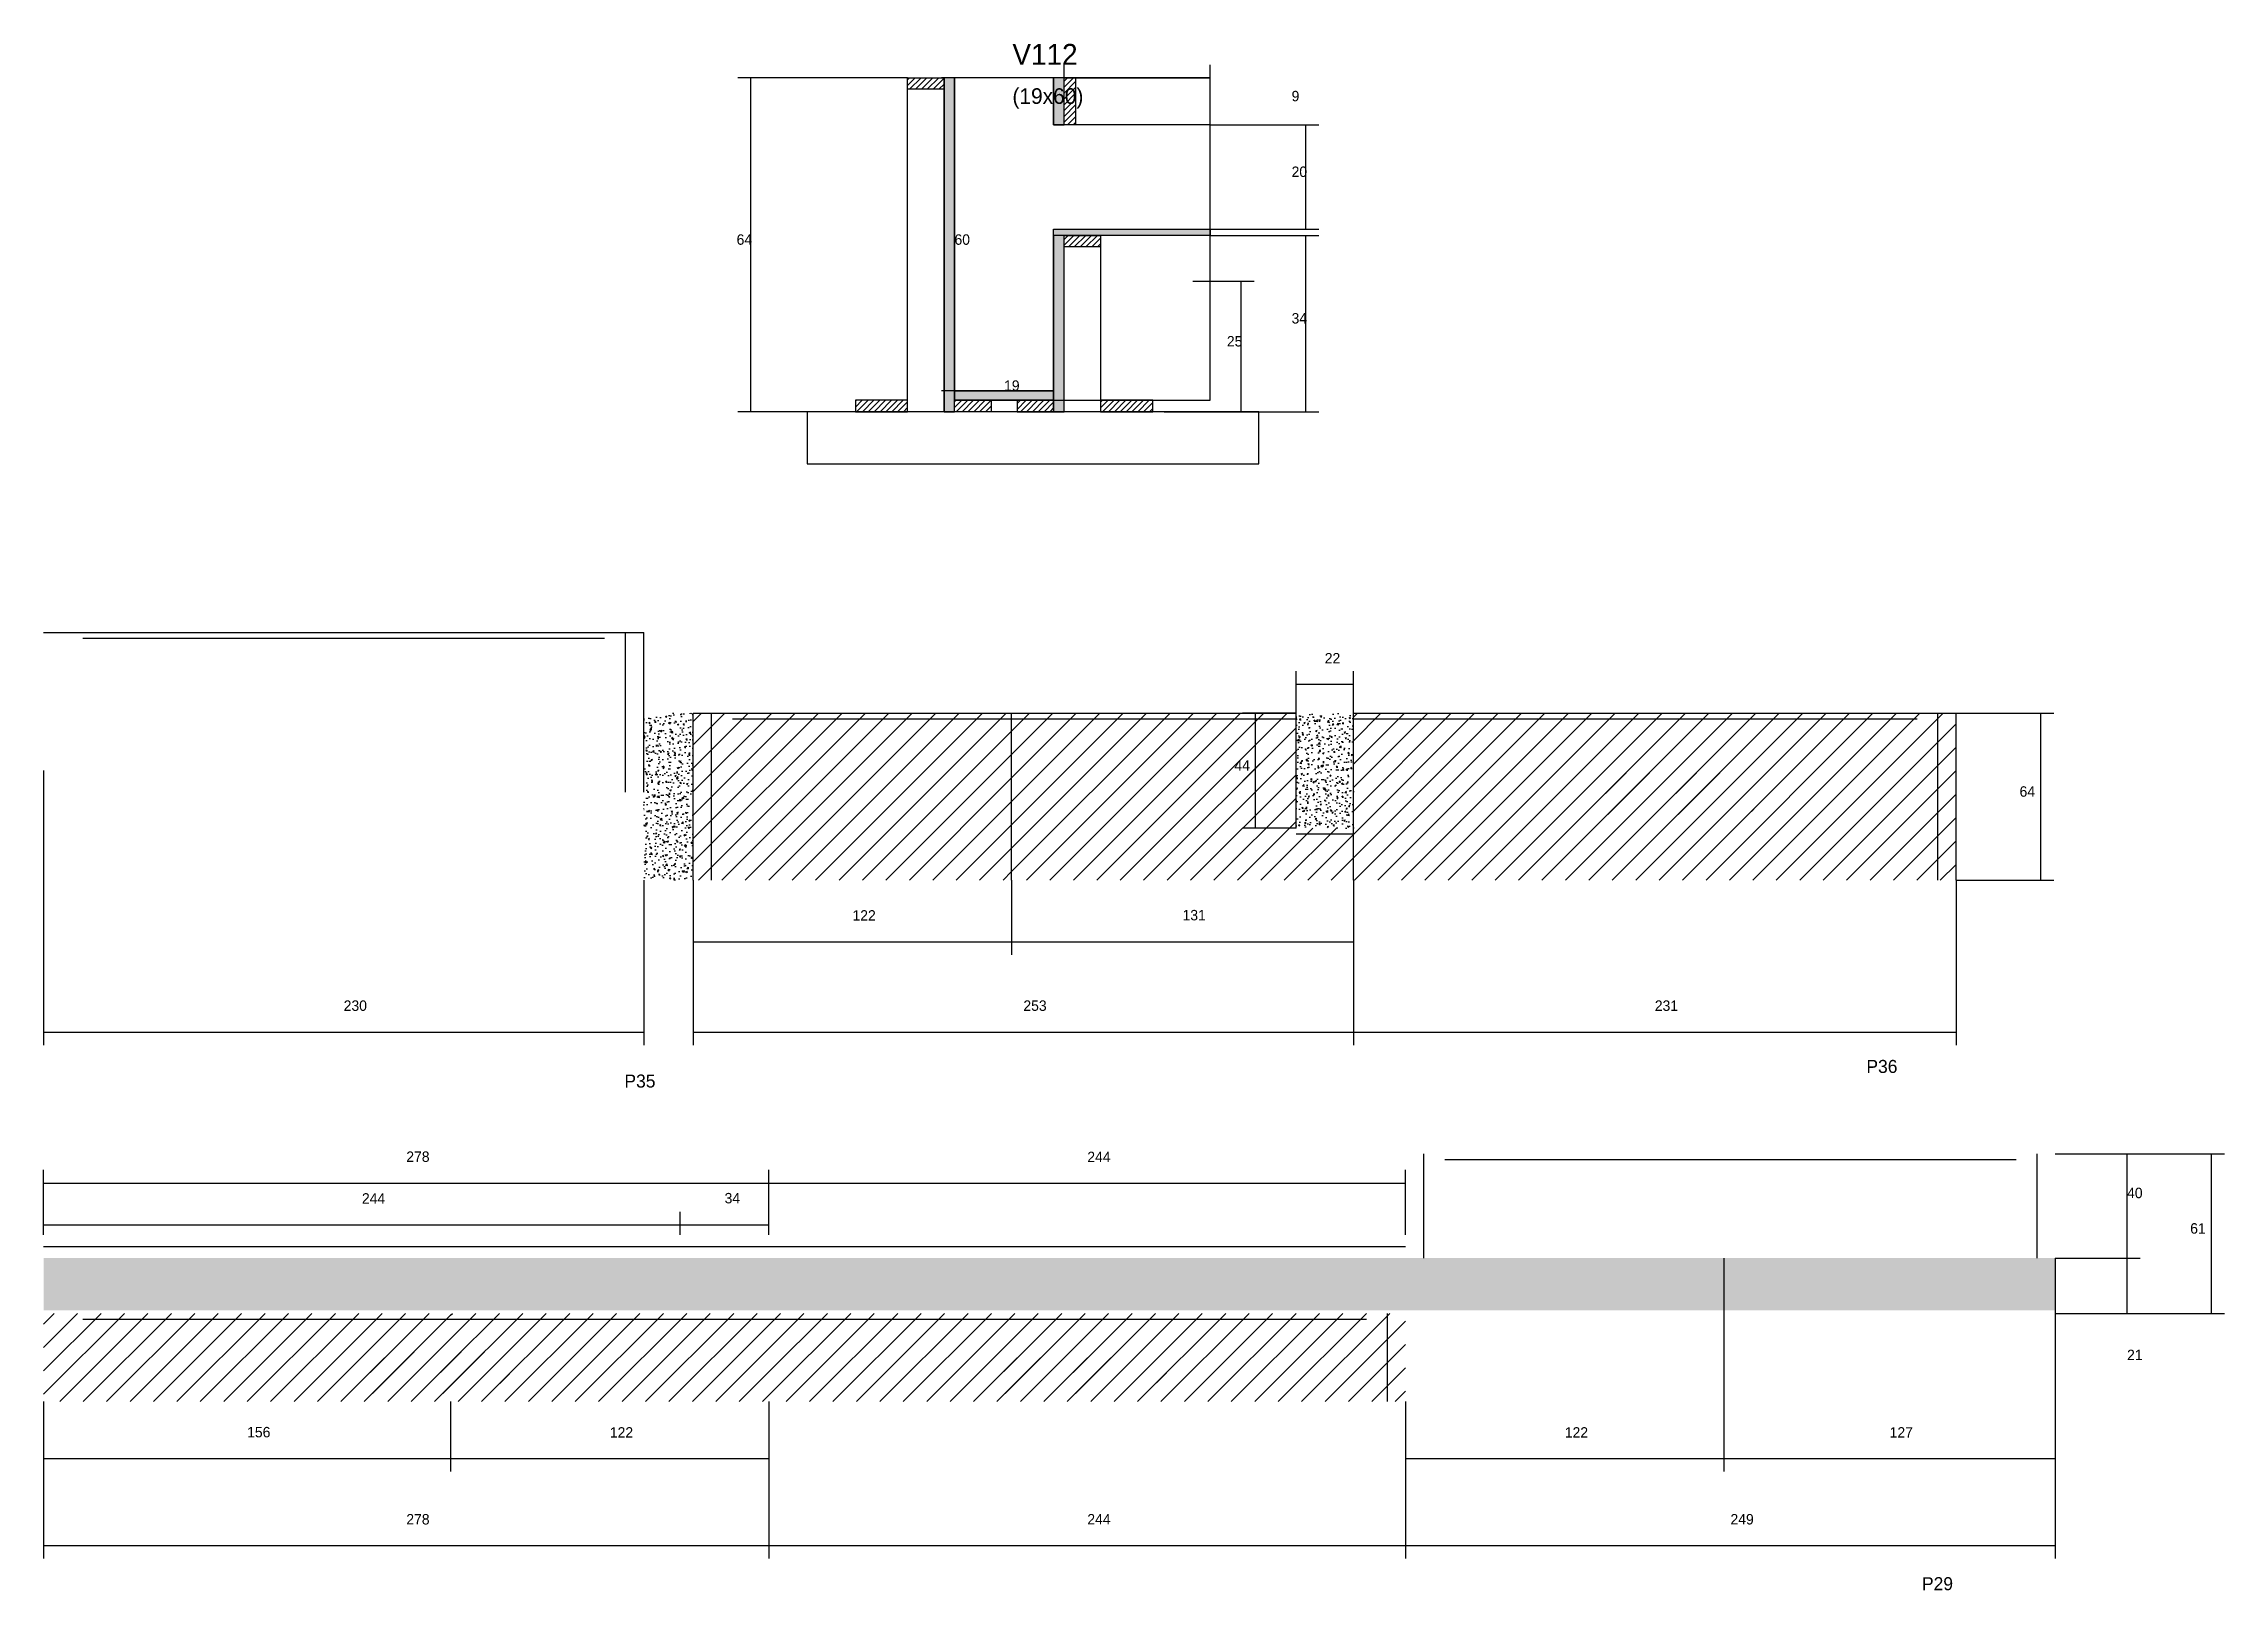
# Model space of a CAD drawing. Header units: metres. Extents: x 139318 to 140154, y 31444 to 32037.
import ezdxf

# ---------------------------------------------------------------- set-up
doc = ezdxf.new("R2010")
doc.units = ezdxf.units.M
for name, color, linetype in [('CONCRETO', 251, 'Continuous'), ('COTA', 241, 'Continuous'), ('Cota Seção (2x)', 4, 'Continuous'), ('Hachura', 253, 'Continuous'), ('Madeira', 126, 'Continuous'), ('NOMENCLATURA', 7, 'Continuous'), ('Painéis', 200, 'Continuous'), ('SARR_2.2x7', 40, 'Continuous'), ('SARR_EDITAR', 141, 'Continuous'), ('Texto Seção', 7, 'Continuous')]:
    doc.layers.add(name, color=color, linetype=linetype)

msp = doc.modelspace()

# ---------------------------------------------------------------- hatches: boundary and pattern name
at = {"layer": 'COTA'}
h = msp.add_hatch(dxfattribs=at)
h.set_pattern_fill('AR-CONC', scale=0.03)
h.paths.add_polyline_path([(139566.9, 31780), (139547.9, 31780), (139547.9, 31716), (139566.9, 31716)])
h = msp.add_hatch(dxfattribs=at)
h.set_pattern_fill('AR-CONC', scale=0.03)
h.paths.add_polyline_path([(139819.9, 31780), (139797.9, 31780), (139797.9, 31736), (139819.9, 31736)])
h = msp.add_hatch(dxfattribs=at)
h.set_pattern_fill('AR-CONC', scale=0.03)
h.paths.add_polyline_path([(139317.9, 31571.1), (139317.9, 31551.1), (139317.9, 31551.1), (140088.9, 31551.1), (140088.9, 31551.1), (140088.9, 31571.1), (140088.9, 31571.1), (139317.9, 31571.1)])
at = {"layer": 'Hachura'}
h = msp.add_hatch(dxfattribs=at)
h.set_pattern_fill('ANSI31', scale=0.5)
h.paths.add_polyline_path([(139649, 32019.2), (139649, 32023.6), (139649, 32023.6), (139663, 32023.6), (139663, 32023.6), (139663, 32019.2), (139663, 32019.2), (139649, 32019.2)])
h = msp.add_hatch(color=8, dxfattribs=at)
h.dxf.hatch_style = 1
h.paths.add_polyline_path([(139667, 32023.6), (139663, 32023.6), (139663, 32023.6), (139663, 31895.6), (139663, 31895.6), (139667, 31895.6), (139667, 31895.6), (139667, 32023.6)])
h = msp.add_hatch(color=8, dxfattribs=at)
h.dxf.hatch_style = 1
h.paths.add_polyline_path([(139709, 32023.6), (139705, 32023.6), (139705, 32023.6), (139705, 32005.6), (139705, 32005.6), (139709, 32005.6), (139709, 32005.6), (139709, 32023.6)])
h = msp.add_hatch(dxfattribs=at)
h.set_pattern_fill('ANSI31', scale=0.5)
h.paths.add_polyline_path([(139709, 32023.6), (139713.4, 32023.6), (139713.4, 32023.6), (139713.4, 32005.6), (139713.4, 32005.6), (139709, 32005.6), (139709, 32005.6), (139709, 32023.6)])
h = msp.add_hatch(color=8, dxfattribs=at)
h.dxf.hatch_style = 1
h.paths.add_polyline_path([(139705, 31963.2), (139705, 31965.6), (139705, 31965.6), (139765, 31965.6), (139765, 31965.6), (139765, 31963.2), (139765, 31963.2), (139705, 31963.2)])
h = msp.add_hatch(color=8, dxfattribs=at)
h.dxf.hatch_style = 1
h.paths.add_polyline_path([(139709, 31963.2), (139705, 31963.2), (139705, 31963.2), (139705, 31895.6), (139705, 31895.6), (139709, 31895.6), (139709, 31895.6), (139709, 31963.2)])
h = msp.add_hatch(dxfattribs=at)
h.set_pattern_fill('ANSI31', scale=0.5)
h.paths.add_polyline_path([(139709, 31958.8), (139709, 31963.2), (139709, 31963.2), (139723, 31963.2), (139723, 31963.2), (139723, 31958.8), (139723, 31958.8), (139709, 31958.8)])
h = msp.add_hatch(color=8, dxfattribs=at)
h.dxf.hatch_style = 1
h.paths.add_polyline_path([(139667, 31900), (139667, 31903.6), (139667, 31903.6), (139705, 31903.6), (139705, 31903.6), (139705, 31900), (139705, 31900), (139667, 31900)])
h = msp.add_hatch(dxfattribs=at)
h.set_pattern_fill('ANSI31', scale=0.5)
h.paths.add_polyline_path([(139649, 31895.6), (139649, 31900), (139649, 31900), (139629, 31900), (139629, 31900), (139629, 31895.6), (139629, 31895.6), (139649, 31895.6)])
h = msp.add_hatch(dxfattribs=at)
h.set_pattern_fill('ANSI31', scale=0.5)
h.paths.add_polyline_path([(139667, 31895.6), (139667, 31900), (139667, 31900), (139681, 31900), (139681, 31900), (139681, 31895.6), (139681, 31895.6), (139667, 31895.6)])
h = msp.add_hatch(dxfattribs=at)
h.set_pattern_fill('ANSI31', scale=0.5)
h.paths.add_polyline_path([(139705, 31895.6), (139705, 31900), (139705, 31900), (139691, 31900), (139691, 31900), (139691, 31895.6), (139691, 31895.6), (139705, 31895.6)])
h = msp.add_hatch(dxfattribs=at)
h.set_pattern_fill('ANSI31', scale=0.5)
h.paths.add_polyline_path([(139743, 31895.6), (139743, 31900), (139743, 31900), (139723, 31900), (139723, 31900), (139723, 31895.6), (139723, 31895.6), (139743, 31895.6)])
h = msp.add_hatch(dxfattribs=at)
h.set_pattern_fill('ANSI31', scale=2)
h.paths.add_polyline_path([(139688.9, 31780), (139566.9, 31780), (139566.9, 31716), (139688.9, 31716)])
h = msp.add_hatch(dxfattribs=at)
h.set_pattern_fill('ANSI31', scale=2)
h.paths.add_polyline_path([(139797.9, 31780), (139688.9, 31780), (139688.9, 31716), (139819.9, 31716), (139819.9, 31736), (139797.9, 31736)])
h = msp.add_hatch(dxfattribs=at)
h.set_pattern_fill('ANSI31', scale=2)
h.paths.add_polyline_path([(140050.9, 31780), (139819.9, 31780), (139819.9, 31716), (140050.9, 31716)])
h = msp.add_hatch(dxfattribs=at)
h.set_pattern_fill('ANSI31', scale=2)
h.paths.add_polyline_path([(139784.2, 31747.2), (139784.2, 31769.4), (139784.2, 31769.4), (139763.6, 31769.4), (139763.6, 31769.4), (139763.6, 31747.2), (139763.6, 31747.2), (139784.2, 31747.2)])
h = msp.add_hatch(dxfattribs=at)
h.set_pattern_fill('ANSI31', scale=2)
h.paths.add_polyline_path([(139905, 31741.2), (139972.6, 31741.2), (139972.6, 31741.2), (139978.1, 31757.2), (139978.1, 31757.2), (139910.5, 31757.2), (139910.5, 31757.2), (139905, 31741.2)])
h = msp.add_hatch(dxfattribs=at)
h.set_pattern_fill('ANSI31', scale=2)
h.paths.add_polyline_path([(139473.9, 31549.9), (139317.9, 31549.9), (139317.9, 31516.1), (139473.9, 31516.1)])
h = msp.add_hatch(dxfattribs=at)
h.set_pattern_fill('ANSI31', scale=2)
h.paths.add_polyline_path([(139595.9, 31549.9), (139473.9, 31549.9), (139473.9, 31516.1), (139595.9, 31516.1)])
h = msp.add_hatch(dxfattribs=at)
h.set_pattern_fill('ANSI31', scale=2)
h.paths.add_polyline_path([(139839.9, 31549.9), (139595.9, 31549.9), (139595.9, 31516.1), (139839.9, 31516.1)])
h = msp.add_hatch(dxfattribs=at)
h.set_pattern_fill('ANSI31', scale=2)
h.paths.add_polyline_path([(139426.1, 31519.2), (139493.8, 31519.2), (139493.8, 31519.2), (139499.3, 31535.2), (139499.3, 31535.2), (139431.6, 31535.2), (139431.6, 31535.2), (139426.1, 31519.2)])
h = msp.add_hatch(dxfattribs=at)
h.set_pattern_fill('ANSI31', scale=2)
h.paths.add_polyline_path([(139677.9, 31519.2), (139745.5, 31519.2), (139745.5, 31519.2), (139751, 31535.2), (139751, 31535.2), (139683.4, 31535.2), (139683.4, 31535.2), (139677.9, 31519.2)])

# ---------------------------------------------------------------- linework, layer by layer
at = {"layer": 'CONCRETO'}
for points in [[(139705, 31965.6), (139765, 31965.6), (139765, 32005.6), (139705, 32005.6), (139705, 32023.6), (139667, 32023.6), (139667, 31900), (139667, 31900), (139667, 31903.6), (139705, 31903.6)], [(139667, 31900), (139765, 31900), (139765, 32023.6), (139667, 32023.6)]]:
    msp.add_lwpolyline(points, close=True, dxfattribs=at)
at = {"layer": 'COTA'}
for p, q in [((139709, 32023.6), (139709, 32028.6)), ((139765, 32005.6), (139765, 32028.6)), ((139649, 32023.6), (139584, 32023.6)), ((139589, 31895.6), (139589, 32023.6)), ((139709, 32023.6), (139765, 32023.6)), ((139765, 32005.6), (139806.7, 32005.6)), ((139801.7, 31965.6), (139801.7, 32005.6)), ((139765, 31965.6), (139806.7, 31965.6)), ((139765, 31963.2), (139806.7, 31963.2)), ((139801.7, 31895.6), (139801.7, 31963.2)), ((139758.3, 31945.6), (139781.9, 31945.6)), ((139776.9, 31895.6), (139776.9, 31945.6)), ((139649, 31895.6), (139584, 31895.6)), ((139747.4, 31895.6), (139806.7, 31895.6)), ((139758.3, 31895.6), (139781.9, 31895.6)), ((139797.9, 31780), (139797.9, 31796.1)), ((139819.9, 31780), (139819.9, 31796.1)), ((139797.9, 31791.1), (139819.9, 31791.1)), ((139797.9, 31780), (139777.4, 31780)), ((139782.4, 31736), (139782.4, 31780)), ((140050.9, 31780), (140088.3, 31780)), ((140083.3, 31716), (140083.3, 31780)), ((139317.9, 31758), (139317.9, 31652.7)), ((139797.9, 31736), (139777.4, 31736)), ((139547.9, 31716), (139547.9, 31652.7)), ((139566.9, 31716), (139566.9, 31652.7)), ((139566.9, 31716), (139566.9, 31687.4)), ((139688.9, 31716), (139688.9, 31687.4)), ((139688.9, 31716), (139688.9, 31687.4)), ((139819.9, 31716), (139819.9, 31652.7)), ((139819.9, 31716), (139819.9, 31652.7)), ((139819.9, 31716), (139819.9, 31687.4)), ((140050.9, 31716), (140050.9, 31652.7)), ((140050.9, 31716), (140088.3, 31716)), ((139566.9, 31692.4), (139688.9, 31692.4)), ((139688.9, 31692.4), (139819.9, 31692.4)), ((139317.9, 31657.7), (139547.9, 31657.7)), ((139566.9, 31657.7), (139819.9, 31657.7)), ((139819.9, 31657.7), (140050.9, 31657.7)), ((140088.9, 31611.1), (140121.4, 31611.1)), ((140088.9, 31611.1), (140153.7, 31611.1)), ((140116.4, 31571.1), (140116.4, 31611.1)), ((140148.7, 31549.9), (140148.7, 31611.1)), ((139317.9, 31580.3), (139317.9, 31604.9)), ((139595.9, 31580.3), (139595.9, 31604.9)), ((139595.9, 31580.3), (139595.9, 31604.9)), ((139839.9, 31580.1), (139839.9, 31604.9)), ((139317.9, 31599.9), (139595.9, 31599.9)), ((139595.9, 31599.9), (139839.9, 31599.9)), ((139317.9, 31580.1), (139317.9, 31588.9)), ((139561.9, 31580.1), (139561.9, 31588.9)), ((139561.9, 31580.1), (139561.9, 31588.9)), ((139595.9, 31580.1), (139595.9, 31588.9)), ((139317.9, 31583.9), (139561.9, 31583.9)), ((139561.9, 31583.9), (139595.9, 31583.9)), ((139961.9, 31571.1), (139961.9, 31489.3)), ((139961.9, 31571.1), (139961.9, 31489.3)), ((140088.9, 31571.1), (140121.4, 31571.1)), ((140088.9, 31571.1), (140121.4, 31571.1)), ((140088.9, 31571.1), (140088.9, 31489.3)), ((140116.4, 31549.9), (140116.4, 31571.1)), ((140088.9, 31549.9), (140088.9, 31455.9)), ((140088.9, 31549.9), (140121.4, 31549.9)), ((140088.9, 31549.9), (140153.7, 31549.9)), ((139317.9, 31516.1), (139317.9, 31455.9)), ((139317.9, 31516.1), (139317.9, 31489.3)), ((139473.9, 31516.1), (139473.9, 31489.3)), ((139473.9, 31516.1), (139473.9, 31489.3)), ((139595.9, 31516.1), (139595.9, 31455.9)), ((139595.9, 31516.1), (139595.9, 31489.3)), ((139595.9, 31516.1), (139595.9, 31455.9)), ((139839.9, 31516.1), (139839.9, 31455.9)), ((139839.9, 31516.1), (139839.9, 31455.9)), ((139839.9, 31516.1), (139839.9, 31489.3)), ((139317.9, 31494.3), (139473.9, 31494.3)), ((139473.9, 31494.3), (139595.9, 31494.3)), ((139839.9, 31494.3), (139961.9, 31494.3)), ((139961.9, 31494.3), (140088.9, 31494.3)), ((139317.9, 31460.9), (139595.9, 31460.9)), ((139595.9, 31460.9), (139839.9, 31460.9)), ((139839.9, 31460.9), (140088.9, 31460.9))]:
    msp.add_line(p, q, dxfattribs=at)
at = {"layer": 'Cota Seção (2x)'}
for p, q in [((139705, 32023.6), (139662, 32023.6)), ((139667, 31903.6), (139667, 32023.6)), ((139705, 31903.6), (139662, 31903.6)), ((139667, 31895.6), (139667, 31908.6)), ((139667, 31903.6), (139705, 31903.6)), ((139705, 31895.6), (139705, 31908.6))]:
    msp.add_line(p, q, dxfattribs=at)
at = {"layer": 'Madeira'}
for points in [[(139649, 32019.2), (139649, 32023.6), (139663, 32023.6), (139663, 32019.2)], [(139649, 32023.6), (139663, 32023.6), (139663, 31895.6), (139649, 31895.6)], [(139709, 32023.6), (139713.4, 32023.6), (139713.4, 32005.6), (139709, 32005.6)], [(139709, 31958.8), (139709, 31963.2), (139723, 31963.2), (139723, 31958.8)], [(139709, 31963.2), (139723, 31963.2), (139723, 31895.6), (139709, 31895.6)], [(139610.6, 31875.6), (139783.6, 31875.6), (139783.6, 31895.6), (139610.6, 31895.6)], [(139649, 31895.6), (139649, 31900), (139629, 31900), (139629, 31895.6)], [(139667, 31895.6), (139667, 31900), (139681, 31900), (139681, 31895.6)], [(139705, 31895.6), (139705, 31900), (139691, 31900), (139691, 31895.6)], [(139743, 31895.6), (139743, 31900), (139723, 31900), (139723, 31895.6)]]:
    msp.add_lwpolyline(points, close=True, dxfattribs=at)
at = {"layer": 'Painéis'}
for p, q in [((139663, 31895.6), (139663, 32023.6)), ((139705, 31965.6), (139765, 31965.6)), ((139705, 31895.6), (139705, 31963.2)), ((139667, 31903.6), (139705, 31903.6)), ((139667, 31900), (139667, 31903.6)), ((139705, 31900), (139705, 31903.6)), ((139317.9, 31811), (139547.9, 31811)), ((139547.9, 31749.8), (139547.9, 31811)), ((139566.9, 31780), (139797.9, 31780)), ((139566.9, 31716), (139566.9, 31780)), ((139688.9, 31716), (139688.9, 31780)), ((139797.9, 31736), (139797.9, 31780)), ((139819.9, 31780), (140050.9, 31780)), ((139819.9, 31716), (139819.9, 31780)), ((140050.9, 31716), (140050.9, 31780))]:
    msp.add_line(p, q, dxfattribs=at)
for points in [[(139667, 32023.6), (139663, 32023.6), (139663, 31895.6), (139667, 31895.6)], [(139709, 32023.6), (139705, 32023.6), (139705, 32005.6), (139709, 32005.6)], [(139705, 31963.2), (139705, 31965.6), (139765, 31965.6), (139765, 31963.2)], [(139709, 31963.2), (139705, 31963.2), (139705, 31895.6), (139709, 31895.6)], [(139667, 31900), (139667, 31903.6), (139705, 31903.6), (139705, 31900)]]:
    msp.add_lwpolyline(points, close=True, dxfattribs=at)
at = {"layer": 'SARR_2.2x7'}
for p, q in [((139540.9, 31749.8), (139540.9, 31811)), ((139332.9, 31808.8), (139532.9, 31808.8)), ((139573.9, 31716), (139573.9, 31780)), ((139581.9, 31777.8), (139797.9, 31777.8)), ((139819.9, 31777.8), (140035.9, 31777.8)), ((140043.9, 31716), (140043.9, 31780)), ((139797.9, 31733.8), (139819.9, 31733.8)), ((139846.9, 31571.1), (139846.9, 31611.1)), ((140081.9, 31571.1), (140081.9, 31611.1)), ((139854.9, 31608.9), (140073.9, 31608.9)), ((139332.9, 31547.7), (139595.9, 31547.7)), ((139595.9, 31547.7), (139824.9, 31547.7)), ((139832.9, 31516.1), (139832.9, 31549.9))]:
    msp.add_line(p, q, dxfattribs=at)
at = {"layer": 'SARR_EDITAR'}
for p, q in [((139317.9, 31575.6), (139595.9, 31575.6)), ((139595.9, 31575.6), (139839.9, 31575.6))]:
    msp.add_line(p, q, dxfattribs=at)

# ---------------------------------------------------------------- texts
at = {"layer": 'COTA'}
for s, p in [('9', (139796.2, 32014.6)), ('20', (139796.2, 31985.6)), ('64', (139583.5, 31959.6)), ('34', (139796.2, 31929.4)), ('25', (139771.4, 31920.6)), ('22', (139808.9, 31799.1)), ('44', (139774.3, 31758)), ('64', (140075.2, 31748)), ('122', (139627.9, 31700.5)), ('131', (139754.4, 31700.6)), ('230', (139432.9, 31665.9)), ('253', (139693.4, 31665.9)), ('231', (139935.4, 31665.9)), ('278', (139456.9, 31608)), ('244', (139717.9, 31607.9)), ('244', (139439.9, 31592)), ('34', (139578.9, 31592.1)), ('40', (140116.4, 31594.1)), ('61', (140140.6, 31580.5)), ('21', (140116.4, 31532)), ('156', (139395.9, 31502.4)), ('122', (139534.9, 31502.3)), ('122', (139900.9, 31502.3)), ('127', (140025.4, 31502.3)), ('278', (139456.9, 31469)), ('244', (139717.9, 31469)), ('249', (139964.4, 31469))]:
    msp.add_text(s, height=4, dxfattribs=at).set_placement(p)
at = {"layer": 'Cota Seção (2x)'}
for s, p in [('60', (139667, 31959.6)), ('19', (139686, 31903.6))]:
    msp.add_text(s, height=4, dxfattribs=at).set_placement(p)
at = {"layer": 'NOMENCLATURA'}
for s, p in [('P36', (140016.5, 31642.1)), ('P35', (139540.5, 31636.5)), ('P29', (140037.8, 31443.8))]:
    msp.add_text(s, height=5, dxfattribs=at).set_placement(p)
at = {"layer": 'Texto Seção'}
for s, height, p in [('V112', 8, (139689.2, 32028.6)), ('(19x60)', 6, (139689.2, 32013.6))]:
    msp.add_text(s, height=height, dxfattribs=at).set_placement(p)

doc.saveas('drawing.dxf')
